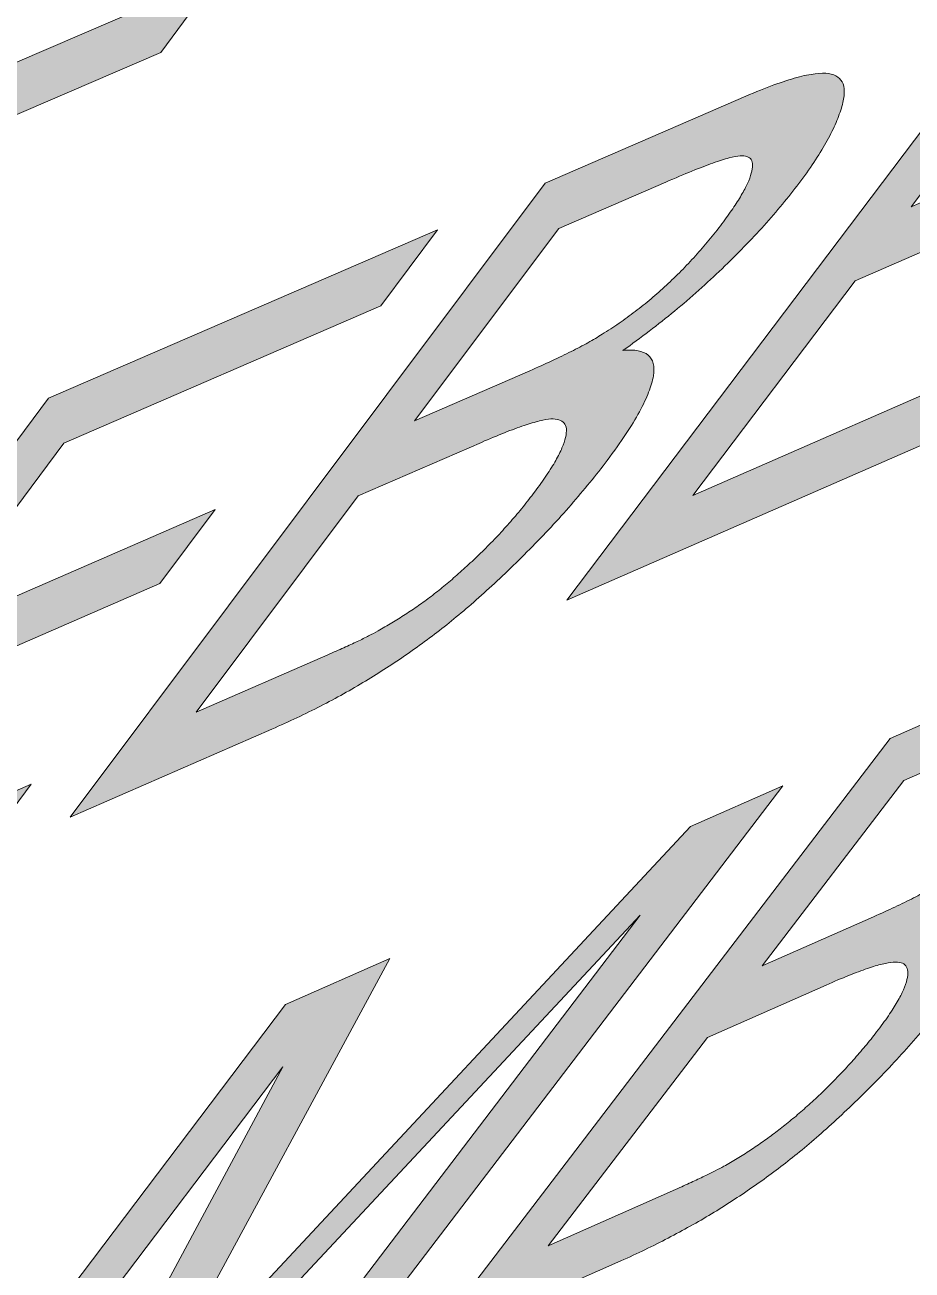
# Model space of a CAD drawing. Header units: millimetres. Extents: x 63.4 to 146.5, y -188.5 to -109.4.
# Drawn here: x 108.88 to 113.15, y -173.78 to -167.78 of the extents above; entities that cross this region are included whole.
import ezdxf

# ---------------------------------------------------------------- set-up
doc = ezdxf.new("R2010")
doc.units = ezdxf.units.MM
doc.header["$MEASUREMENT"] = 0
doc.layers.add('Ebene 1', color=7, linetype='Continuous', lineweight=0)

# ---------------------------------------------------------------- blocks, each defined once
blk = doc.blocks.new('Block_7')
at = {"layer": 'Ebene 1', "true_color": 0x1d1d1b, "transparency": 33554687}
h = blk.add_hatch(color=250, dxfattribs=at)
h.dxf.hatch_style = 2
h.paths.add_polyline_path([(110.5763, -165.2944), (110.2252, -165.4441), (107.8848, -168.6249), (109.5298, -167.9167), (109.8039, -167.5464), (108.506, -168.1045), (110.5763, -165.2944)])
h = blk.add_hatch(color=250, dxfattribs=at)
h.dxf.hatch_style = 2
h.paths.add_polyline_path([(115.6324, -166.7046), (113.7908, -167.5024), (111.485, -170.5546), (113.3692, -169.731), (113.6413, -169.3732), (112.0922, -170.0496), (112.8735, -169.0166), (114.2746, -168.4067), (114.5454, -168.0504), (113.1431, -168.6602), (113.8536, -167.7209), (115.3547, -167.0699), (115.6324, -166.7046)])
h = blk.add_hatch(color=250, dxfattribs=at)
h.dxf.hatch_style = 2
edge = h.paths.add_edge_path()
edge.add_spline(control_points=[(112.347, -168.1279), (112.347, -168.1279), (111.3816, -168.5461), (111.3816, -168.5461), (111.3816, -168.5461), (109.094, -171.5996), (109.094, -171.5996), (109.094, -171.5996), (110.0657, -171.1749), (110.0657, -171.1749), (110.1063, -171.1571), (110.1461, -171.1391), (110.1851, -171.1206), (110.2241, -171.1022), (110.2624, -171.0834), (110.2998, -171.0642), (110.3373, -171.045), (110.374, -171.0253), (110.41, -171.0053), (110.446, -170.9852), (110.4813, -170.9646), (110.516, -170.9436), (110.55, -170.9232), (110.5837, -170.9023), (110.6171, -170.8807), (110.6504, -170.8592), (110.6833, -170.8371), (110.7159, -170.8144), (110.7484, -170.7918), (110.7806, -170.7686), (110.8125, -170.745), (110.8443, -170.7214), (110.8758, -170.6973), (110.9069, -170.6727), (110.9374, -170.6485), (110.9688, -170.6226), (111.0009, -170.5952), (111.033, -170.5678), (111.0658, -170.5389), (111.0993, -170.5084), (111.1328, -170.478), (111.1669, -170.4461), (111.2015, -170.4128), (111.2361, -170.3794), (111.2713, -170.3447), (111.3069, -170.3086), (111.342, -170.2733), (111.3762, -170.2377), (111.4094, -170.2021), (111.4426, -170.1664), (111.4748, -170.1307), (111.506, -170.095), (111.5371, -170.0592), (111.5673, -170.0235), (111.5962, -169.9878), (111.6253, -169.9522), (111.6531, -169.9166), (111.6799, -169.8812), (111.7133, -169.8369), (111.7428, -169.7953), (111.7686, -169.7563), (111.7945, -169.7173), (111.8165, -169.6809), (111.8349, -169.6471), (111.8533, -169.6133), (111.8681, -169.5821), (111.8793, -169.5533), (111.8905, -169.5245), (111.8981, -169.4982), (111.9023, -169.4743), (111.9059, -169.4511), (111.9056, -169.4311), (111.9013, -169.4144), (111.897, -169.3977), (111.8888, -169.3842), (111.8766, -169.374), (111.8644, -169.3637), (111.8482, -169.3568), (111.8281, -169.3531), (111.8079, -169.3495), (111.7838, -169.3492), (111.7557, -169.3521), (111.7989, -169.3214), (111.8412, -169.2902), (111.8826, -169.2585), (111.9239, -169.2269), (111.9644, -169.1948), (112.0041, -169.1621), (112.0437, -169.1294), (112.0826, -169.0961), (112.1207, -169.0622), (112.1587, -169.0282), (112.1961, -168.9937), (112.2327, -168.9583), (112.2694, -168.923), (112.3046, -168.8879), (112.3383, -168.8531), (112.372, -168.8184), (112.4043, -168.7839), (112.4351, -168.7497), (112.4659, -168.7155), (112.4952, -168.6816), (112.5231, -168.6479), (112.5509, -168.6143), (112.5774, -168.5809), (112.6023, -168.5478), (112.6288, -168.5127), (112.6529, -168.4788), (112.6746, -168.4462), (112.6963, -168.4136), (112.7157, -168.3822), (112.7327, -168.3521), (112.7498, -168.3219), (112.7645, -168.293), (112.7769, -168.2653), (112.7892, -168.2377), (112.7993, -168.2112), (112.8071, -168.186), (112.815, -168.1607), (112.8195, -168.1383), (112.8209, -168.1188), (112.8222, -168.0993), (112.8203, -168.0827), (112.8151, -168.0688), (112.81, -168.055), (112.8016, -168.0439), (112.7901, -168.0356), (112.7785, -168.0272), (112.7638, -168.0216), (112.7459, -168.0186), (112.728, -168.0161), (112.7064, -168.0163), (112.681, -168.0195), (112.6556, -168.0226), (112.6263, -168.0286), (112.5931, -168.0376), (112.56, -168.0466), (112.5229, -168.0586), (112.4819, -168.0736), (112.4409, -168.0886), (112.396, -168.1067), (112.347, -168.1279)], knot_values=[0, 0, 0, 0, 1, 1, 1, 2, 2, 2, 3, 3, 3, 4, 4, 4, 5, 5, 5, 6, 6, 6, 7, 7, 7, 8, 8, 8, 9, 9, 9, 10, 10, 10, 11, 11, 11, 12, 12, 12, 13, 13, 13, 14, 14, 14, 15, 15, 15, 16, 16, 16, 17, 17, 17, 18, 18, 18, 19, 19, 19, 20, 20, 20, 21, 21, 21, 22, 22, 22, 23, 23, 23, 24, 24, 24, 25, 25, 25, 26, 26, 26, 27, 27, 27, 28, 28, 28, 29, 29, 29, 30, 30, 30, 31, 31, 31, 32, 32, 32, 33, 33, 33, 34, 34, 34, 35, 35, 35, 36, 36, 36, 37, 37, 37, 38, 38, 38, 39, 39, 39, 40, 40, 40, 41, 41, 41, 42, 42, 42, 43, 43, 43, 44, 44, 44, 45, 45, 45, 46, 46, 46, 47, 47, 47, 47], degree=3, periodic=0)
edge.add_line((112.347, -168.1279), (112.347, -168.1279))
edge = h.paths.add_edge_path()
edge.add_spline(control_points=[(110.7527, -169.6905), (110.7527, -169.6905), (111.4473, -168.7645), (111.4473, -168.7645), (111.4473, -168.7645), (111.9616, -168.5414), (111.9616, -168.5414), (112.0077, -168.5215), (112.0496, -168.5038), (112.0875, -168.4886), (112.1254, -168.4733), (112.1592, -168.4604), (112.189, -168.4498), (112.2188, -168.4392), (112.2445, -168.431), (112.2663, -168.4251), (112.288, -168.4191), (112.3057, -168.4155), (112.3195, -168.4142), (112.3327, -168.4136), (112.3438, -168.4148), (112.3527, -168.418), (112.3616, -168.4211), (112.3683, -168.4262), (112.3728, -168.4332), (112.3773, -168.4402), (112.3796, -168.4492), (112.3797, -168.4601), (112.3799, -168.471), (112.3778, -168.4838), (112.3736, -168.4986), (112.3694, -168.5135), (112.3633, -168.5297), (112.3552, -168.5474), (112.3472, -168.565), (112.3372, -168.584), (112.3254, -168.6043), (112.3135, -168.6247), (112.2998, -168.6464), (112.2842, -168.6693), (112.2687, -168.6923), (112.2513, -168.7165), (112.2321, -168.742), (112.2119, -168.7689), (112.1911, -168.7951), (112.1698, -168.8209), (112.1486, -168.8466), (112.1268, -168.8717), (112.1045, -168.8963), (112.0822, -168.921), (112.0594, -168.9451), (112.036, -168.9686), (112.0127, -168.9922), (111.9889, -169.0153), (111.9645, -169.0379), (111.9402, -169.0605), (111.9156, -169.0823), (111.8907, -169.1033), (111.8657, -169.1243), (111.8405, -169.1446), (111.8148, -169.1642), (111.7892, -169.1838), (111.7631, -169.2027), (111.7366, -169.221), (111.7101, -169.2392), (111.6831, -169.2568), (111.6556, -169.2739), (111.6349, -169.2871), (111.6121, -169.3006), (111.5872, -169.3144), (111.5623, -169.3282), (111.5354, -169.3424), (111.5064, -169.357), (111.4773, -169.3716), (111.4462, -169.3865), (111.4131, -169.4019), (111.3799, -169.4173), (111.3446, -169.4331), (111.3073, -169.4493), (111.3073, -169.4493), (110.7527, -169.6905), (110.7527, -169.6905)], knot_values=[0, 0, 0, 0, 1, 1, 1, 2, 2, 2, 3, 3, 3, 4, 4, 4, 5, 5, 5, 6, 6, 6, 7, 7, 7, 8, 8, 8, 9, 9, 9, 10, 10, 10, 11, 11, 11, 12, 12, 12, 13, 13, 13, 14, 14, 14, 15, 15, 15, 16, 16, 16, 17, 17, 17, 18, 18, 18, 19, 19, 19, 20, 20, 20, 21, 21, 21, 22, 22, 22, 23, 23, 23, 24, 24, 24, 25, 25, 25, 26, 26, 26, 27, 27, 27, 27], degree=3, periodic=0)
edge.add_line((110.7527, -169.6905), (110.7527, -169.6905))
edge = h.paths.add_edge_path()
edge.add_spline(control_points=[(109.6999, -171.0942), (109.6999, -171.0942), (110.4812, -170.0524), (110.4812, -170.0524), (110.4812, -170.0524), (111.0743, -169.7943), (111.0743, -169.7943), (111.1144, -169.7768), (111.1517, -169.7613), (111.1859, -169.7478), (111.2201, -169.7343), (111.2513, -169.7228), (111.2793, -169.7133), (111.3073, -169.7039), (111.3322, -169.6965), (111.3538, -169.6912), (111.3755, -169.686), (111.3938, -169.6828), (111.4089, -169.6818), (111.4239, -169.6812), (111.4368, -169.6825), (111.4475, -169.6857), (111.4581, -169.689), (111.4664, -169.6942), (111.4724, -169.7015), (111.4784, -169.7088), (111.482, -169.7181), (111.4831, -169.7296), (111.4842, -169.7411), (111.4829, -169.7548), (111.4789, -169.7707), (111.4755, -169.786), (111.4699, -169.8029), (111.4621, -169.8214), (111.4542, -169.84), (111.4441, -169.8602), (111.4318, -169.8821), (111.4194, -169.904), (111.4048, -169.9276), (111.3878, -169.9529), (111.3709, -169.9781), (111.3517, -170.005), (111.3301, -170.0337), (111.3121, -170.0575), (111.2935, -170.0813), (111.2744, -170.1049), (111.2552, -170.1285), (111.2355, -170.152), (111.2152, -170.1753), (111.1949, -170.1985), (111.174, -170.2215), (111.1527, -170.2443), (111.1313, -170.267), (111.1094, -170.2894), (111.087, -170.3115), (111.0646, -170.3336), (111.0425, -170.3548), (111.0207, -170.3751), (110.9989, -170.3954), (110.9774, -170.4149), (110.9562, -170.4335), (110.935, -170.4521), (110.9141, -170.4699), (110.8934, -170.487), (110.8727, -170.504), (110.8523, -170.5204), (110.832, -170.536), (110.8117, -170.5513), (110.7912, -170.5662), (110.7705, -170.5807), (110.7497, -170.5952), (110.7287, -170.6094), (110.7074, -170.6233), (110.6862, -170.6371), (110.6646, -170.6506), (110.6428, -170.6638), (110.6209, -170.677), (110.5987, -170.6899), (110.5762, -170.7024), (110.5627, -170.7101), (110.5478, -170.7182), (110.5312, -170.7266), (110.5146, -170.735), (110.4964, -170.7439), (110.4765, -170.7533), (110.4566, -170.7626), (110.4349, -170.7726), (110.4113, -170.7831), (110.3878, -170.7937), (110.3623, -170.8049), (110.3348, -170.8169), (110.3348, -170.8169), (109.6999, -171.0942), (109.6999, -171.0942)], knot_values=[0, 0, 0, 0, 1, 1, 1, 2, 2, 2, 3, 3, 3, 4, 4, 4, 5, 5, 5, 6, 6, 6, 7, 7, 7, 8, 8, 8, 9, 9, 9, 10, 10, 10, 11, 11, 11, 12, 12, 12, 13, 13, 13, 14, 14, 14, 15, 15, 15, 16, 16, 16, 17, 17, 17, 18, 18, 18, 19, 19, 19, 20, 20, 20, 21, 21, 21, 22, 22, 22, 23, 23, 23, 24, 24, 24, 25, 25, 25, 26, 26, 26, 27, 27, 27, 28, 28, 28, 29, 29, 29, 30, 30, 30, 31, 31, 31, 31], degree=3, periodic=0)
edge.add_line((109.6999, -171.0942), (109.6999, -171.0942))
h = blk.add_hatch(color=250, dxfattribs=at)
h.dxf.hatch_style = 2
h.paths.add_polyline_path([(110.8627, -168.7709), (108.99, -169.5822), (106.7208, -172.6369), (108.639, -171.7985), (108.9068, -171.4404), (107.3297, -172.1291), (108.0986, -171.0953), (109.5252, -170.4742), (109.7918, -170.1176), (108.3639, -170.7385), (109.0631, -169.7984), (110.5893, -169.1366), (110.8627, -168.7709)])
h = blk.add_hatch(color=250, dxfattribs=at)
h.dxf.hatch_style = 2
edge = h.paths.add_edge_path()
edge.add_spline(control_points=[(113.9766, -170.81), (113.9766, -170.81), (113.0428, -171.2205), (113.0428, -171.2205), (113.0428, -171.2205), (110.8034, -174.1531), (110.8034, -174.1531), (110.8034, -174.1531), (111.7459, -173.7353), (111.7459, -173.7353), (111.7851, -173.7179), (111.8238, -173.7), (111.8617, -173.6818), (111.8996, -173.6635), (111.9367, -173.6449), (111.9732, -173.626), (112.0096, -173.607), (112.0452, -173.5878), (112.08, -173.5684), (112.1149, -173.5489), (112.1488, -173.5292), (112.1819, -173.5094), (112.2155, -173.4889), (112.2484, -173.4682), (112.2809, -173.4471), (112.3133, -173.4261), (112.3452, -173.4047), (112.3767, -173.3829), (112.4082, -173.3611), (112.4392, -173.3389), (112.47, -173.3162), (112.5007, -173.2936), (112.5312, -173.2704), (112.5614, -173.2467), (112.591, -173.2233), (112.6214, -173.1983), (112.6524, -173.1719), (112.6835, -173.1455), (112.7152, -173.1176), (112.7475, -173.0884), (112.7798, -173.0591), (112.8128, -173.0284), (112.8463, -172.9964), (112.8798, -172.9643), (112.914, -172.9309), (112.9487, -172.8962), (112.9834, -172.8614), (113.017, -172.8269), (113.0495, -172.7924), (113.082, -172.758), (113.1134, -172.7236), (113.1437, -172.6894), (113.174, -172.6552), (113.2033, -172.621), (113.2315, -172.5869), (113.2597, -172.5528), (113.2869, -172.5187), (113.3131, -172.4847), (113.3458, -172.4421), (113.3749, -172.4021), (113.4004, -172.3646), (113.4259, -172.3271), (113.4479, -172.2921), (113.4663, -172.2597), (113.4847, -172.2272), (113.4995, -172.1971), (113.5108, -172.1696), (113.5221, -172.142), (113.5299, -172.1168), (113.5342, -172.0941), (113.5385, -172.0714), (113.5387, -172.0521), (113.5349, -172.0361), (113.5311, -172.0201), (113.5233, -172.0075), (113.5115, -171.9981), (113.4998, -171.9888), (113.4841, -171.9826), (113.4646, -171.9796), (113.4451, -171.9767), (113.4217, -171.9769), (113.3947, -171.9801), (113.4367, -171.9502), (113.4779, -171.9198), (113.5183, -171.8889), (113.5587, -171.858), (113.5983, -171.8266), (113.6372, -171.7947), (113.676, -171.7627), (113.714, -171.7302), (113.7513, -171.6973), (113.7885, -171.6643), (113.825, -171.6307), (113.8607, -171.5967), (113.8958, -171.5628), (113.9297, -171.5292), (113.9622, -171.4959), (113.9947, -171.4626), (114.0259, -171.4296), (114.0557, -171.3969), (114.0855, -171.3642), (114.1139, -171.3319), (114.1408, -171.2999), (114.1677, -171.268), (114.1931, -171.2364), (114.217, -171.2054), (114.2429, -171.1716), (114.2666, -171.139), (114.2881, -171.1077), (114.3097, -171.0763), (114.3289, -171.0461), (114.346, -171.0171), (114.363, -170.9881), (114.3778, -170.9603), (114.3903, -170.9337), (114.4028, -170.9071), (114.413, -170.8818), (114.4209, -170.8576), (114.4287, -170.8335), (114.4334, -170.8121), (114.4348, -170.7935), (114.4363, -170.7748), (114.4347, -170.7589), (114.4299, -170.7457), (114.4251, -170.7325), (114.4172, -170.7221), (114.4062, -170.7144), (114.3952, -170.7067), (114.3811, -170.7018), (114.3639, -170.6996), (114.3468, -170.697), (114.3258, -170.6974), (114.3011, -170.7008), (114.2763, -170.7041), (114.2478, -170.7104), (114.2156, -170.7197), (114.1833, -170.7289), (114.1472, -170.7411), (114.1074, -170.7561), (114.0676, -170.7712), (114.024, -170.7891), (113.9766, -170.81)], knot_values=[0, 0, 0, 0, 1, 1, 1, 2, 2, 2, 3, 3, 3, 4, 4, 4, 5, 5, 5, 6, 6, 6, 7, 7, 7, 8, 8, 8, 9, 9, 9, 10, 10, 10, 11, 11, 11, 12, 12, 12, 13, 13, 13, 14, 14, 14, 15, 15, 15, 16, 16, 16, 17, 17, 17, 18, 18, 18, 19, 19, 19, 20, 20, 20, 21, 21, 21, 22, 22, 22, 23, 23, 23, 24, 24, 24, 25, 25, 25, 26, 26, 26, 27, 27, 27, 28, 28, 28, 29, 29, 29, 30, 30, 30, 31, 31, 31, 32, 32, 32, 33, 33, 33, 34, 34, 34, 35, 35, 35, 36, 36, 36, 37, 37, 37, 38, 38, 38, 39, 39, 39, 40, 40, 40, 41, 41, 41, 42, 42, 42, 43, 43, 43, 44, 44, 44, 45, 45, 45, 46, 46, 46, 47, 47, 47, 47], degree=3, periodic=0)
edge.add_line((113.9766, -170.81), (113.9766, -170.81))
edge = h.paths.add_edge_path()
edge.add_spline(control_points=[(112.4257, -172.3152), (112.4257, -172.3152), (113.1075, -171.4233), (113.1075, -171.4233), (113.1075, -171.4233), (113.6028, -171.2053), (113.6028, -171.2053), (113.6474, -171.1857), (113.688, -171.1685), (113.7247, -171.1536), (113.7613, -171.1388), (113.794, -171.1263), (113.8228, -171.116), (113.8516, -171.1058), (113.8765, -171.0978), (113.8975, -171.092), (113.9184, -171.0862), (113.9356, -171.0827), (113.9488, -171.0812), (113.9621, -171.0797), (113.973, -171.0804), (113.9817, -171.0832), (113.9903, -171.0859), (113.9966, -171.0907), (114.0007, -171.0975), (114.0048, -171.1042), (114.0067, -171.113), (114.0066, -171.1235), (114.0064, -171.1341), (114.0041, -171.1465), (113.9999, -171.1606), (113.9951, -171.175), (113.9887, -171.1906), (113.9806, -171.2073), (113.9726, -171.2241), (113.9628, -171.242), (113.9513, -171.2612), (113.9398, -171.2804), (113.9265, -171.3009), (113.9114, -171.3227), (113.8963, -171.3445), (113.8794, -171.3676), (113.8606, -171.3921), (113.8408, -171.4179), (113.8205, -171.4432), (113.7998, -171.4681), (113.779, -171.493), (113.7578, -171.5174), (113.736, -171.5413), (113.7143, -171.5652), (113.692, -171.5886), (113.6693, -171.6115), (113.6466, -171.6344), (113.6233, -171.6567), (113.5996, -171.6785), (113.5764, -171.6997), (113.5527, -171.7204), (113.5286, -171.7406), (113.5044, -171.7608), (113.4798, -171.7805), (113.4548, -171.7996), (113.4297, -171.8187), (113.4043, -171.8373), (113.3784, -171.8552), (113.3525, -171.8731), (113.3262, -171.8904), (113.2996, -171.9069), (113.2795, -171.9197), (113.2574, -171.9329), (113.2333, -171.9464), (113.2091, -171.9599), (113.183, -171.9738), (113.1549, -171.988), (113.1267, -172.0023), (113.0966, -172.017), (113.0645, -172.032), (113.0323, -172.0471), (112.9982, -172.0626), (112.9621, -172.0786), (112.9621, -172.0786), (112.4257, -172.3152), (112.4257, -172.3152)], knot_values=[0, 0, 0, 0, 1, 1, 1, 2, 2, 2, 3, 3, 3, 4, 4, 4, 5, 5, 5, 6, 6, 6, 7, 7, 7, 8, 8, 8, 9, 9, 9, 10, 10, 10, 11, 11, 11, 12, 12, 12, 13, 13, 13, 14, 14, 14, 15, 15, 15, 16, 16, 16, 17, 17, 17, 18, 18, 18, 19, 19, 19, 20, 20, 20, 21, 21, 21, 22, 22, 22, 23, 23, 23, 24, 24, 24, 25, 25, 25, 26, 26, 26, 27, 27, 27, 27], degree=3, periodic=0)
edge.add_line((112.4257, -172.3152), (112.4257, -172.3152))
edge = h.paths.add_edge_path()
edge.add_spline(control_points=[(111.3949, -173.6635), (111.3949, -173.6635), (112.162, -172.6601), (112.162, -172.6601), (112.162, -172.6601), (112.7335, -172.4078), (112.7335, -172.4078), (112.7729, -172.3903), (112.8092, -172.375), (112.8424, -172.3616), (112.8756, -172.3483), (112.9057, -172.3371), (112.9326, -172.3279), (112.9596, -172.3187), (112.9834, -172.3116), (113.0041, -172.3066), (113.0248, -172.3016), (113.0425, -172.2988), (113.057, -172.298), (113.072, -172.2966), (113.0845, -172.2973), (113.0946, -172.3002), (113.1047, -172.3031), (113.1124, -172.3081), (113.1178, -172.3152), (113.1232, -172.3222), (113.1263, -172.3314), (113.1272, -172.3424), (113.128, -172.3535), (113.1267, -172.3666), (113.1232, -172.3816), (113.1198, -172.3961), (113.1141, -172.4123), (113.1064, -172.43), (113.0986, -172.4478), (113.0886, -172.4671), (113.0765, -172.4881), (113.0643, -172.509), (113.05, -172.5316), (113.0334, -172.5558), (113.0168, -172.58), (112.998, -172.6059), (112.9768, -172.6334), (112.9593, -172.6563), (112.9411, -172.679), (112.9223, -172.7016), (112.9035, -172.7242), (112.8842, -172.7466), (112.8643, -172.7689), (112.8445, -172.7912), (112.8241, -172.8134), (112.8033, -172.8354), (112.7824, -172.8574), (112.7611, -172.8792), (112.7393, -172.9009), (112.7174, -172.9223), (112.6959, -172.9427), (112.6747, -172.9622), (112.6535, -172.9818), (112.6326, -173.0004), (112.612, -173.0183), (112.5913, -173.0362), (112.571, -173.0532), (112.5508, -173.0695), (112.5307, -173.0858), (112.5107, -173.1013), (112.491, -173.116), (112.4713, -173.1312), (112.4513, -173.146), (112.4309, -173.1605), (112.4106, -173.1749), (112.39, -173.1889), (112.3691, -173.2026), (112.3482, -173.2163), (112.327, -173.2296), (112.3056, -173.2425), (112.2842, -173.2555), (112.2626, -173.2681), (112.2407, -173.2803), (112.2287, -173.2869), (112.2149, -173.2942), (112.1993, -173.3022), (112.1837, -173.3102), (112.1662, -173.3188), (112.1469, -173.3281), (112.1276, -173.3374), (112.1065, -173.3473), (112.0836, -173.3579), (112.0607, -173.3685), (112.0359, -173.3796), (112.0093, -173.3914), (112.0093, -173.3914), (111.3949, -173.6635), (111.3949, -173.6635)], knot_values=[0, 0, 0, 0, 1, 1, 1, 2, 2, 2, 3, 3, 3, 4, 4, 4, 5, 5, 5, 6, 6, 6, 7, 7, 7, 8, 8, 8, 9, 9, 9, 10, 10, 10, 11, 11, 11, 12, 12, 12, 13, 13, 13, 14, 14, 14, 15, 15, 15, 16, 16, 16, 17, 17, 17, 18, 18, 18, 19, 19, 19, 20, 20, 20, 21, 21, 21, 22, 22, 22, 23, 23, 23, 24, 24, 24, 25, 25, 25, 26, 26, 26, 27, 27, 27, 28, 28, 28, 29, 29, 29, 30, 30, 30, 31, 31, 31, 31], degree=3, periodic=0)
edge.add_line((111.3949, -173.6635), (111.3949, -173.6635))
h = blk.add_hatch(color=250, dxfattribs=at)
h.dxf.hatch_style = 2
edge = h.paths.add_edge_path()
edge.add_spline(control_points=[(112.5254, -171.448), (112.5254, -171.448), (112.0811, -171.6433), (112.0811, -171.6433), (112.0811, -171.6433), (109.9255, -173.9549), (109.9255, -173.9549), (109.8716, -174.0127), (109.8208, -174.0671), (109.7735, -174.118), (109.7261, -174.1689), (109.6821, -174.2163), (109.6415, -174.2601), (109.6009, -174.3039), (109.5637, -174.3441), (109.5301, -174.3806), (109.4964, -174.4172), (109.4663, -174.45), (109.4397, -174.4791), (109.4509, -174.4586), (109.4636, -174.4353), (109.478, -174.4092), (109.4924, -174.3831), (109.5084, -174.3542), (109.5259, -174.3226), (109.5434, -174.291), (109.5624, -174.2566), (109.5829, -174.2195), (109.6034, -174.1824), (109.6253, -174.1426), (109.6486, -174.1), (109.6486, -174.1), (110.633, -172.2799), (110.633, -172.2799), (110.633, -172.2799), (110.1312, -172.5005), (110.1312, -172.5005), (110.1312, -172.5005), (107.9134, -175.4342), (107.9134, -175.4342), (107.9134, -175.4342), (108.2322, -175.2929), (108.2322, -175.2929), (108.2322, -175.2929), (110.1183, -172.8007), (110.1183, -172.8007), (110.1183, -172.8007), (108.9534, -174.9732), (108.9534, -174.9732), (108.9534, -174.9732), (109.2507, -174.8414), (109.2507, -174.8414), (109.2507, -174.8414), (111.8385, -172.0718), (111.8385, -172.0718), (111.8385, -172.0718), (109.9736, -174.5209), (109.9736, -174.5209), (109.9736, -174.5209), (110.2898, -174.3808), (110.2898, -174.3808), (110.2898, -174.3808), (112.5254, -171.448), (112.5254, -171.448)], knot_values=[0, 0, 0, 0, 1, 1, 1, 2, 2, 2, 3, 3, 3, 4, 4, 4, 5, 5, 5, 6, 6, 6, 7, 7, 7, 8, 8, 8, 9, 9, 9, 10, 10, 10, 11, 11, 11, 12, 12, 12, 13, 13, 13, 14, 14, 14, 15, 15, 15, 16, 16, 16, 17, 17, 17, 18, 18, 18, 19, 19, 19, 20, 20, 20, 21, 21, 21, 21], degree=3, periodic=0)
edge.add_line((112.5254, -171.448), (112.5254, -171.448))
at = {"layer": 'Ebene 1'}
for points in [[(110.5763, -165.2944), (110.2252, -165.4441), (107.8848, -168.6249), (109.5298, -167.9167), (109.8039, -167.5464), (108.506, -168.1045), (110.5763, -165.2944)], [(115.6324, -166.7046), (113.7908, -167.5024), (111.485, -170.5546), (113.3692, -169.731), (113.6413, -169.3732), (112.0922, -170.0496), (112.8735, -169.0166), (114.2746, -168.4067), (114.5454, -168.0504), (113.1431, -168.6602), (113.8536, -167.7209), (115.3547, -167.0699), (115.6324, -166.7046)], [(110.8627, -168.7709), (108.99, -169.5822), (106.7208, -172.6369), (108.639, -171.7985), (108.9068, -171.4404), (107.3297, -172.1291), (108.0986, -171.0953), (109.5252, -170.4742), (109.7918, -170.1176), (108.3639, -170.7385), (109.0631, -169.7984), (110.5893, -169.1366), (110.8627, -168.7709)]]:
    blk.add_lwpolyline(points, dxfattribs=at)
for points, knots in [([(112.347, -168.1279), (112.347, -168.1279), (111.3816, -168.5461), (111.3816, -168.5461), (111.3816, -168.5461), (109.094, -171.5996), (109.094, -171.5996), (109.094, -171.5996), (110.0657, -171.1749), (110.0657, -171.1749), (110.1063, -171.1571), (110.1461, -171.1391), (110.1851, -171.1206), (110.2241, -171.1022), (110.2624, -171.0834), (110.2998, -171.0642), (110.3373, -171.045), (110.374, -171.0253), (110.41, -171.0053), (110.446, -170.9852), (110.4813, -170.9646), (110.516, -170.9436), (110.55, -170.9232), (110.5837, -170.9023), (110.6171, -170.8807), (110.6504, -170.8592), (110.6833, -170.8371), (110.7159, -170.8144), (110.7484, -170.7918), (110.7806, -170.7686), (110.8125, -170.745), (110.8443, -170.7214), (110.8758, -170.6973), (110.9069, -170.6727), (110.9374, -170.6485), (110.9688, -170.6226), (111.0009, -170.5952), (111.033, -170.5678), (111.0658, -170.5389), (111.0993, -170.5084), (111.1328, -170.478), (111.1669, -170.4461), (111.2015, -170.4128), (111.2361, -170.3794), (111.2713, -170.3447), (111.3069, -170.3086), (111.342, -170.2733), (111.3762, -170.2377), (111.4094, -170.2021), (111.4426, -170.1664), (111.4748, -170.1307), (111.506, -170.095), (111.5371, -170.0592), (111.5673, -170.0235), (111.5962, -169.9878), (111.6253, -169.9522), (111.6531, -169.9166), (111.6799, -169.8812), (111.7133, -169.8369), (111.7428, -169.7953), (111.7686, -169.7563), (111.7945, -169.7173), (111.8165, -169.6809), (111.8349, -169.6471), (111.8533, -169.6133), (111.8681, -169.5821), (111.8793, -169.5533), (111.8905, -169.5245), (111.8981, -169.4982), (111.9023, -169.4743), (111.9059, -169.4511), (111.9056, -169.4311), (111.9013, -169.4144), (111.897, -169.3977), (111.8888, -169.3842), (111.8766, -169.374), (111.8644, -169.3637), (111.8482, -169.3568), (111.8281, -169.3531), (111.8079, -169.3495), (111.7838, -169.3492), (111.7557, -169.3521), (111.7989, -169.3214), (111.8412, -169.2902), (111.8826, -169.2585), (111.9239, -169.2269), (111.9644, -169.1948), (112.0041, -169.1621), (112.0437, -169.1294), (112.0826, -169.0961), (112.1207, -169.0622), (112.1587, -169.0282), (112.1961, -168.9937), (112.2327, -168.9583), (112.2694, -168.923), (112.3046, -168.8879), (112.3383, -168.8531), (112.372, -168.8184), (112.4043, -168.7839), (112.4351, -168.7497), (112.4659, -168.7155), (112.4952, -168.6816), (112.5231, -168.6479), (112.5509, -168.6143), (112.5774, -168.5809), (112.6023, -168.5478), (112.6288, -168.5127), (112.6529, -168.4788), (112.6746, -168.4462), (112.6963, -168.4136), (112.7157, -168.3822), (112.7327, -168.3521), (112.7498, -168.3219), (112.7645, -168.293), (112.7769, -168.2653), (112.7892, -168.2377), (112.7993, -168.2112), (112.8071, -168.186), (112.815, -168.1607), (112.8195, -168.1383), (112.8209, -168.1188), (112.8222, -168.0993), (112.8203, -168.0827), (112.8151, -168.0688), (112.81, -168.055), (112.8016, -168.0439), (112.7901, -168.0356), (112.7785, -168.0272), (112.7638, -168.0216), (112.7459, -168.0186), (112.728, -168.0161), (112.7064, -168.0163), (112.681, -168.0195), (112.6556, -168.0226), (112.6263, -168.0286), (112.5931, -168.0376), (112.56, -168.0466), (112.5229, -168.0586), (112.4819, -168.0736), (112.4409, -168.0886), (112.396, -168.1067), (112.347, -168.1279)], [0, 0, 0, 0, 1, 1, 1, 2, 2, 2, 3, 3, 3, 4, 4, 4, 5, 5, 5, 6, 6, 6, 7, 7, 7, 8, 8, 8, 9, 9, 9, 10, 10, 10, 11, 11, 11, 12, 12, 12, 13, 13, 13, 14, 14, 14, 15, 15, 15, 16, 16, 16, 17, 17, 17, 18, 18, 18, 19, 19, 19, 20, 20, 20, 21, 21, 21, 22, 22, 22, 23, 23, 23, 24, 24, 24, 25, 25, 25, 26, 26, 26, 27, 27, 27, 28, 28, 28, 29, 29, 29, 30, 30, 30, 31, 31, 31, 32, 32, 32, 33, 33, 33, 34, 34, 34, 35, 35, 35, 36, 36, 36, 37, 37, 37, 38, 38, 38, 39, 39, 39, 40, 40, 40, 41, 41, 41, 42, 42, 42, 43, 43, 43, 44, 44, 44, 45, 45, 45, 46, 46, 46, 47, 47, 47, 47]), ([(110.7527, -169.6905), (110.7527, -169.6905), (111.4473, -168.7645), (111.4473, -168.7645), (111.4473, -168.7645), (111.9616, -168.5414), (111.9616, -168.5414), (112.0077, -168.5215), (112.0496, -168.5038), (112.0875, -168.4886), (112.1254, -168.4733), (112.1592, -168.4604), (112.189, -168.4498), (112.2188, -168.4392), (112.2445, -168.431), (112.2663, -168.4251), (112.288, -168.4191), (112.3057, -168.4155), (112.3195, -168.4142), (112.3327, -168.4136), (112.3438, -168.4148), (112.3527, -168.418), (112.3616, -168.4211), (112.3683, -168.4262), (112.3728, -168.4332), (112.3773, -168.4402), (112.3796, -168.4492), (112.3797, -168.4601), (112.3799, -168.471), (112.3778, -168.4838), (112.3736, -168.4986), (112.3694, -168.5135), (112.3633, -168.5297), (112.3552, -168.5474), (112.3472, -168.565), (112.3372, -168.584), (112.3254, -168.6043), (112.3135, -168.6247), (112.2998, -168.6464), (112.2842, -168.6693), (112.2687, -168.6923), (112.2513, -168.7165), (112.2321, -168.742), (112.2119, -168.7689), (112.1911, -168.7951), (112.1698, -168.8209), (112.1486, -168.8466), (112.1268, -168.8717), (112.1045, -168.8963), (112.0822, -168.921), (112.0594, -168.9451), (112.036, -168.9686), (112.0127, -168.9922), (111.9889, -169.0153), (111.9645, -169.0379), (111.9402, -169.0605), (111.9156, -169.0823), (111.8907, -169.1033), (111.8657, -169.1243), (111.8405, -169.1446), (111.8148, -169.1642), (111.7892, -169.1838), (111.7631, -169.2027), (111.7366, -169.221), (111.7101, -169.2392), (111.6831, -169.2568), (111.6556, -169.2739), (111.6349, -169.2871), (111.6121, -169.3006), (111.5872, -169.3144), (111.5623, -169.3282), (111.5354, -169.3424), (111.5064, -169.357), (111.4773, -169.3716), (111.4462, -169.3865), (111.4131, -169.4019), (111.3799, -169.4173), (111.3446, -169.4331), (111.3073, -169.4493), (111.3073, -169.4493), (110.7527, -169.6905), (110.7527, -169.6905)], [0, 0, 0, 0, 1, 1, 1, 2, 2, 2, 3, 3, 3, 4, 4, 4, 5, 5, 5, 6, 6, 6, 7, 7, 7, 8, 8, 8, 9, 9, 9, 10, 10, 10, 11, 11, 11, 12, 12, 12, 13, 13, 13, 14, 14, 14, 15, 15, 15, 16, 16, 16, 17, 17, 17, 18, 18, 18, 19, 19, 19, 20, 20, 20, 21, 21, 21, 22, 22, 22, 23, 23, 23, 24, 24, 24, 25, 25, 25, 26, 26, 26, 27, 27, 27, 27]), ([(109.6999, -171.0942), (109.6999, -171.0942), (110.4812, -170.0524), (110.4812, -170.0524), (110.4812, -170.0524), (111.0743, -169.7943), (111.0743, -169.7943), (111.1144, -169.7768), (111.1517, -169.7613), (111.1859, -169.7478), (111.2201, -169.7343), (111.2513, -169.7228), (111.2793, -169.7133), (111.3073, -169.7039), (111.3322, -169.6965), (111.3538, -169.6912), (111.3755, -169.686), (111.3938, -169.6828), (111.4089, -169.6818), (111.4239, -169.6812), (111.4368, -169.6825), (111.4475, -169.6857), (111.4581, -169.689), (111.4664, -169.6942), (111.4724, -169.7015), (111.4784, -169.7088), (111.482, -169.7181), (111.4831, -169.7296), (111.4842, -169.7411), (111.4829, -169.7548), (111.4789, -169.7707), (111.4755, -169.786), (111.4699, -169.8029), (111.4621, -169.8214), (111.4542, -169.84), (111.4441, -169.8602), (111.4318, -169.8821), (111.4194, -169.904), (111.4048, -169.9276), (111.3878, -169.9529), (111.3709, -169.9781), (111.3517, -170.005), (111.3301, -170.0337), (111.3121, -170.0575), (111.2935, -170.0813), (111.2744, -170.1049), (111.2552, -170.1285), (111.2355, -170.152), (111.2152, -170.1753), (111.1949, -170.1985), (111.174, -170.2215), (111.1527, -170.2443), (111.1313, -170.267), (111.1094, -170.2894), (111.087, -170.3115), (111.0646, -170.3336), (111.0425, -170.3548), (111.0207, -170.3751), (110.9989, -170.3954), (110.9774, -170.4149), (110.9562, -170.4335), (110.935, -170.4521), (110.9141, -170.4699), (110.8934, -170.487), (110.8727, -170.504), (110.8523, -170.5204), (110.832, -170.536), (110.8117, -170.5513), (110.7912, -170.5662), (110.7705, -170.5807), (110.7497, -170.5952), (110.7287, -170.6094), (110.7074, -170.6233), (110.6862, -170.6371), (110.6646, -170.6506), (110.6428, -170.6638), (110.6209, -170.677), (110.5987, -170.6899), (110.5762, -170.7024), (110.5627, -170.7101), (110.5478, -170.7182), (110.5312, -170.7266), (110.5146, -170.735), (110.4964, -170.7439), (110.4765, -170.7533), (110.4566, -170.7626), (110.4349, -170.7726), (110.4113, -170.7831), (110.3878, -170.7937), (110.3623, -170.8049), (110.3348, -170.8169), (110.3348, -170.8169), (109.6999, -171.0942), (109.6999, -171.0942)], [0, 0, 0, 0, 1, 1, 1, 2, 2, 2, 3, 3, 3, 4, 4, 4, 5, 5, 5, 6, 6, 6, 7, 7, 7, 8, 8, 8, 9, 9, 9, 10, 10, 10, 11, 11, 11, 12, 12, 12, 13, 13, 13, 14, 14, 14, 15, 15, 15, 16, 16, 16, 17, 17, 17, 18, 18, 18, 19, 19, 19, 20, 20, 20, 21, 21, 21, 22, 22, 22, 23, 23, 23, 24, 24, 24, 25, 25, 25, 26, 26, 26, 27, 27, 27, 28, 28, 28, 29, 29, 29, 30, 30, 30, 31, 31, 31, 31]), ([(113.9766, -170.81), (113.9766, -170.81), (113.0428, -171.2205), (113.0428, -171.2205), (113.0428, -171.2205), (110.8034, -174.1531), (110.8034, -174.1531), (110.8034, -174.1531), (111.7459, -173.7353), (111.7459, -173.7353), (111.7851, -173.7179), (111.8238, -173.7), (111.8617, -173.6818), (111.8996, -173.6635), (111.9367, -173.6449), (111.9732, -173.626), (112.0096, -173.607), (112.0452, -173.5878), (112.08, -173.5684), (112.1149, -173.5489), (112.1488, -173.5292), (112.1819, -173.5094), (112.2155, -173.4889), (112.2484, -173.4682), (112.2809, -173.4471), (112.3133, -173.4261), (112.3452, -173.4047), (112.3767, -173.3829), (112.4082, -173.3611), (112.4392, -173.3389), (112.47, -173.3162), (112.5007, -173.2936), (112.5312, -173.2704), (112.5614, -173.2467), (112.591, -173.2233), (112.6214, -173.1983), (112.6524, -173.1719), (112.6835, -173.1455), (112.7152, -173.1176), (112.7475, -173.0884), (112.7798, -173.0591), (112.8128, -173.0284), (112.8463, -172.9964), (112.8798, -172.9643), (112.914, -172.9309), (112.9487, -172.8962), (112.9834, -172.8614), (113.017, -172.8269), (113.0495, -172.7924), (113.082, -172.758), (113.1134, -172.7236), (113.1437, -172.6894), (113.174, -172.6552), (113.2033, -172.621), (113.2315, -172.5869), (113.2597, -172.5528), (113.2869, -172.5187), (113.3131, -172.4847), (113.3458, -172.4421), (113.3749, -172.4021), (113.4004, -172.3646), (113.4259, -172.3271), (113.4479, -172.2921), (113.4663, -172.2597), (113.4847, -172.2272), (113.4995, -172.1971), (113.5108, -172.1696), (113.5221, -172.142), (113.5299, -172.1168), (113.5342, -172.0941), (113.5385, -172.0714), (113.5387, -172.0521), (113.5349, -172.0361), (113.5311, -172.0201), (113.5233, -172.0075), (113.5115, -171.9981), (113.4998, -171.9888), (113.4841, -171.9826), (113.4646, -171.9796), (113.4451, -171.9767), (113.4217, -171.9769), (113.3947, -171.9801), (113.4367, -171.9502), (113.4779, -171.9198), (113.5183, -171.8889), (113.5587, -171.858), (113.5983, -171.8266), (113.6372, -171.7947), (113.676, -171.7627), (113.714, -171.7302), (113.7513, -171.6973), (113.7885, -171.6643), (113.825, -171.6307), (113.8607, -171.5967), (113.8958, -171.5628), (113.9297, -171.5292), (113.9622, -171.4959), (113.9947, -171.4626), (114.0259, -171.4296), (114.0557, -171.3969), (114.0855, -171.3642), (114.1139, -171.3319), (114.1408, -171.2999), (114.1677, -171.268), (114.1931, -171.2364), (114.217, -171.2054), (114.2429, -171.1716), (114.2666, -171.139), (114.2881, -171.1077), (114.3097, -171.0763), (114.3289, -171.0461), (114.346, -171.0171), (114.363, -170.9881), (114.3778, -170.9603), (114.3903, -170.9337), (114.4028, -170.9071), (114.413, -170.8818), (114.4209, -170.8576), (114.4287, -170.8335), (114.4334, -170.8121), (114.4348, -170.7935), (114.4363, -170.7748), (114.4347, -170.7589), (114.4299, -170.7457), (114.4251, -170.7325), (114.4172, -170.7221), (114.4062, -170.7144), (114.3952, -170.7067), (114.3811, -170.7018), (114.3639, -170.6996), (114.3468, -170.697), (114.3258, -170.6974), (114.3011, -170.7008), (114.2763, -170.7041), (114.2478, -170.7104), (114.2156, -170.7197), (114.1833, -170.7289), (114.1472, -170.7411), (114.1074, -170.7561), (114.0676, -170.7712), (114.024, -170.7891), (113.9766, -170.81)], [0, 0, 0, 0, 1, 1, 1, 2, 2, 2, 3, 3, 3, 4, 4, 4, 5, 5, 5, 6, 6, 6, 7, 7, 7, 8, 8, 8, 9, 9, 9, 10, 10, 10, 11, 11, 11, 12, 12, 12, 13, 13, 13, 14, 14, 14, 15, 15, 15, 16, 16, 16, 17, 17, 17, 18, 18, 18, 19, 19, 19, 20, 20, 20, 21, 21, 21, 22, 22, 22, 23, 23, 23, 24, 24, 24, 25, 25, 25, 26, 26, 26, 27, 27, 27, 28, 28, 28, 29, 29, 29, 30, 30, 30, 31, 31, 31, 32, 32, 32, 33, 33, 33, 34, 34, 34, 35, 35, 35, 36, 36, 36, 37, 37, 37, 38, 38, 38, 39, 39, 39, 40, 40, 40, 41, 41, 41, 42, 42, 42, 43, 43, 43, 44, 44, 44, 45, 45, 45, 46, 46, 46, 47, 47, 47, 47]), ([(112.4257, -172.3152), (112.4257, -172.3152), (113.1075, -171.4233), (113.1075, -171.4233), (113.1075, -171.4233), (113.6028, -171.2053), (113.6028, -171.2053), (113.6474, -171.1857), (113.688, -171.1685), (113.7247, -171.1536), (113.7613, -171.1388), (113.794, -171.1263), (113.8228, -171.116), (113.8516, -171.1058), (113.8765, -171.0978), (113.8975, -171.092), (113.9184, -171.0862), (113.9356, -171.0827), (113.9488, -171.0812), (113.9621, -171.0797), (113.973, -171.0804), (113.9817, -171.0832), (113.9903, -171.0859), (113.9966, -171.0907), (114.0007, -171.0975), (114.0048, -171.1042), (114.0067, -171.113), (114.0066, -171.1235), (114.0064, -171.1341), (114.0041, -171.1465), (113.9999, -171.1606), (113.9951, -171.175), (113.9887, -171.1906), (113.9806, -171.2073), (113.9726, -171.2241), (113.9628, -171.242), (113.9513, -171.2612), (113.9398, -171.2804), (113.9265, -171.3009), (113.9114, -171.3227), (113.8963, -171.3445), (113.8794, -171.3676), (113.8606, -171.3921), (113.8408, -171.4179), (113.8205, -171.4432), (113.7998, -171.4681), (113.779, -171.493), (113.7578, -171.5174), (113.736, -171.5413), (113.7143, -171.5652), (113.692, -171.5886), (113.6693, -171.6115), (113.6466, -171.6344), (113.6233, -171.6567), (113.5996, -171.6785), (113.5764, -171.6997), (113.5527, -171.7204), (113.5286, -171.7406), (113.5044, -171.7608), (113.4798, -171.7805), (113.4548, -171.7996), (113.4297, -171.8187), (113.4043, -171.8373), (113.3784, -171.8552), (113.3525, -171.8731), (113.3262, -171.8904), (113.2996, -171.9069), (113.2795, -171.9197), (113.2574, -171.9329), (113.2333, -171.9464), (113.2091, -171.9599), (113.183, -171.9738), (113.1549, -171.988), (113.1267, -172.0023), (113.0966, -172.017), (113.0645, -172.032), (113.0323, -172.0471), (112.9982, -172.0626), (112.9621, -172.0786), (112.9621, -172.0786), (112.4257, -172.3152), (112.4257, -172.3152)], [0, 0, 0, 0, 1, 1, 1, 2, 2, 2, 3, 3, 3, 4, 4, 4, 5, 5, 5, 6, 6, 6, 7, 7, 7, 8, 8, 8, 9, 9, 9, 10, 10, 10, 11, 11, 11, 12, 12, 12, 13, 13, 13, 14, 14, 14, 15, 15, 15, 16, 16, 16, 17, 17, 17, 18, 18, 18, 19, 19, 19, 20, 20, 20, 21, 21, 21, 22, 22, 22, 23, 23, 23, 24, 24, 24, 25, 25, 25, 26, 26, 26, 27, 27, 27, 27]), ([(112.5254, -171.448), (112.5254, -171.448), (112.0811, -171.6433), (112.0811, -171.6433), (112.0811, -171.6433), (109.9255, -173.9549), (109.9255, -173.9549), (109.8716, -174.0127), (109.8208, -174.0671), (109.7735, -174.118), (109.7261, -174.1689), (109.6821, -174.2163), (109.6415, -174.2601), (109.6009, -174.3039), (109.5637, -174.3441), (109.5301, -174.3806), (109.4964, -174.4172), (109.4663, -174.45), (109.4397, -174.4791), (109.4509, -174.4586), (109.4636, -174.4353), (109.478, -174.4092), (109.4924, -174.3831), (109.5084, -174.3542), (109.5259, -174.3226), (109.5434, -174.291), (109.5624, -174.2566), (109.5829, -174.2195), (109.6034, -174.1824), (109.6253, -174.1426), (109.6486, -174.1), (109.6486, -174.1), (110.633, -172.2799), (110.633, -172.2799), (110.633, -172.2799), (110.1312, -172.5005), (110.1312, -172.5005), (110.1312, -172.5005), (107.9134, -175.4342), (107.9134, -175.4342), (107.9134, -175.4342), (108.2322, -175.2929), (108.2322, -175.2929), (108.2322, -175.2929), (110.1183, -172.8007), (110.1183, -172.8007), (110.1183, -172.8007), (108.9534, -174.9732), (108.9534, -174.9732), (108.9534, -174.9732), (109.2507, -174.8414), (109.2507, -174.8414), (109.2507, -174.8414), (111.8385, -172.0718), (111.8385, -172.0718), (111.8385, -172.0718), (109.9736, -174.5209), (109.9736, -174.5209), (109.9736, -174.5209), (110.2898, -174.3808), (110.2898, -174.3808), (110.2898, -174.3808), (112.5254, -171.448), (112.5254, -171.448)], [0, 0, 0, 0, 1, 1, 1, 2, 2, 2, 3, 3, 3, 4, 4, 4, 5, 5, 5, 6, 6, 6, 7, 7, 7, 8, 8, 8, 9, 9, 9, 10, 10, 10, 11, 11, 11, 12, 12, 12, 13, 13, 13, 14, 14, 14, 15, 15, 15, 16, 16, 16, 17, 17, 17, 18, 18, 18, 19, 19, 19, 20, 20, 20, 21, 21, 21, 21]), ([(111.3949, -173.6635), (111.3949, -173.6635), (112.162, -172.6601), (112.162, -172.6601), (112.162, -172.6601), (112.7335, -172.4078), (112.7335, -172.4078), (112.7729, -172.3903), (112.8092, -172.375), (112.8424, -172.3616), (112.8756, -172.3483), (112.9057, -172.3371), (112.9326, -172.3279), (112.9596, -172.3187), (112.9834, -172.3116), (113.0041, -172.3066), (113.0248, -172.3016), (113.0425, -172.2988), (113.057, -172.298), (113.072, -172.2966), (113.0845, -172.2973), (113.0946, -172.3002), (113.1047, -172.3031), (113.1124, -172.3081), (113.1178, -172.3152), (113.1232, -172.3222), (113.1263, -172.3314), (113.1272, -172.3424), (113.128, -172.3535), (113.1267, -172.3666), (113.1232, -172.3816), (113.1198, -172.3961), (113.1141, -172.4123), (113.1064, -172.43), (113.0986, -172.4478), (113.0886, -172.4671), (113.0765, -172.4881), (113.0643, -172.509), (113.05, -172.5316), (113.0334, -172.5558), (113.0168, -172.58), (112.998, -172.6059), (112.9768, -172.6334), (112.9593, -172.6563), (112.9411, -172.679), (112.9223, -172.7016), (112.9035, -172.7242), (112.8842, -172.7466), (112.8643, -172.7689), (112.8445, -172.7912), (112.8241, -172.8134), (112.8033, -172.8354), (112.7824, -172.8574), (112.7611, -172.8792), (112.7393, -172.9009), (112.7174, -172.9223), (112.6959, -172.9427), (112.6747, -172.9622), (112.6535, -172.9818), (112.6326, -173.0004), (112.612, -173.0183), (112.5913, -173.0362), (112.571, -173.0532), (112.5508, -173.0695), (112.5307, -173.0858), (112.5107, -173.1013), (112.491, -173.116), (112.4713, -173.1312), (112.4513, -173.146), (112.4309, -173.1605), (112.4106, -173.1749), (112.39, -173.1889), (112.3691, -173.2026), (112.3482, -173.2163), (112.327, -173.2296), (112.3056, -173.2425), (112.2842, -173.2555), (112.2626, -173.2681), (112.2407, -173.2803), (112.2287, -173.2869), (112.2149, -173.2942), (112.1993, -173.3022), (112.1837, -173.3102), (112.1662, -173.3188), (112.1469, -173.3281), (112.1276, -173.3374), (112.1065, -173.3473), (112.0836, -173.3579), (112.0607, -173.3685), (112.0359, -173.3796), (112.0093, -173.3914), (112.0093, -173.3914), (111.3949, -173.6635), (111.3949, -173.6635)], [0, 0, 0, 0, 1, 1, 1, 2, 2, 2, 3, 3, 3, 4, 4, 4, 5, 5, 5, 6, 6, 6, 7, 7, 7, 8, 8, 8, 9, 9, 9, 10, 10, 10, 11, 11, 11, 12, 12, 12, 13, 13, 13, 14, 14, 14, 15, 15, 15, 16, 16, 16, 17, 17, 17, 18, 18, 18, 19, 19, 19, 20, 20, 20, 21, 21, 21, 22, 22, 22, 23, 23, 23, 24, 24, 24, 25, 25, 25, 26, 26, 26, 27, 27, 27, 28, 28, 28, 29, 29, 29, 30, 30, 30, 31, 31, 31, 31])]:
    blk.add_open_spline(points, degree=3, knots=knots, dxfattribs=at)
blk = doc.blocks.new('Block_6')
at = {"layer": 'Ebene 1'}
blk.add_blockref('Block_7', (0, 0), dxfattribs=at)
blk = doc.blocks.new('Block_5')
at = {"layer": 'Ebene 1'}
blk.add_blockref('Block_6', (0, 0), dxfattribs=at)
blk = doc.blocks.new('Block_1')
at = {"layer": 'Ebene 1'}
blk.add_blockref('Block_5', (0, 0), dxfattribs=at)
blk = doc.blocks.new('Block_0')
at = {"layer": 'Ebene 1'}
blk.add_blockref('Block_1', (0, 0), dxfattribs=at)

msp = doc.modelspace()

# ---------------------------------------------------------------- block references
at = {"layer": 'Ebene 1'}
msp.add_blockref('Block_0', (0, 0), dxfattribs=at)

doc.saveas('drawing.dxf')
